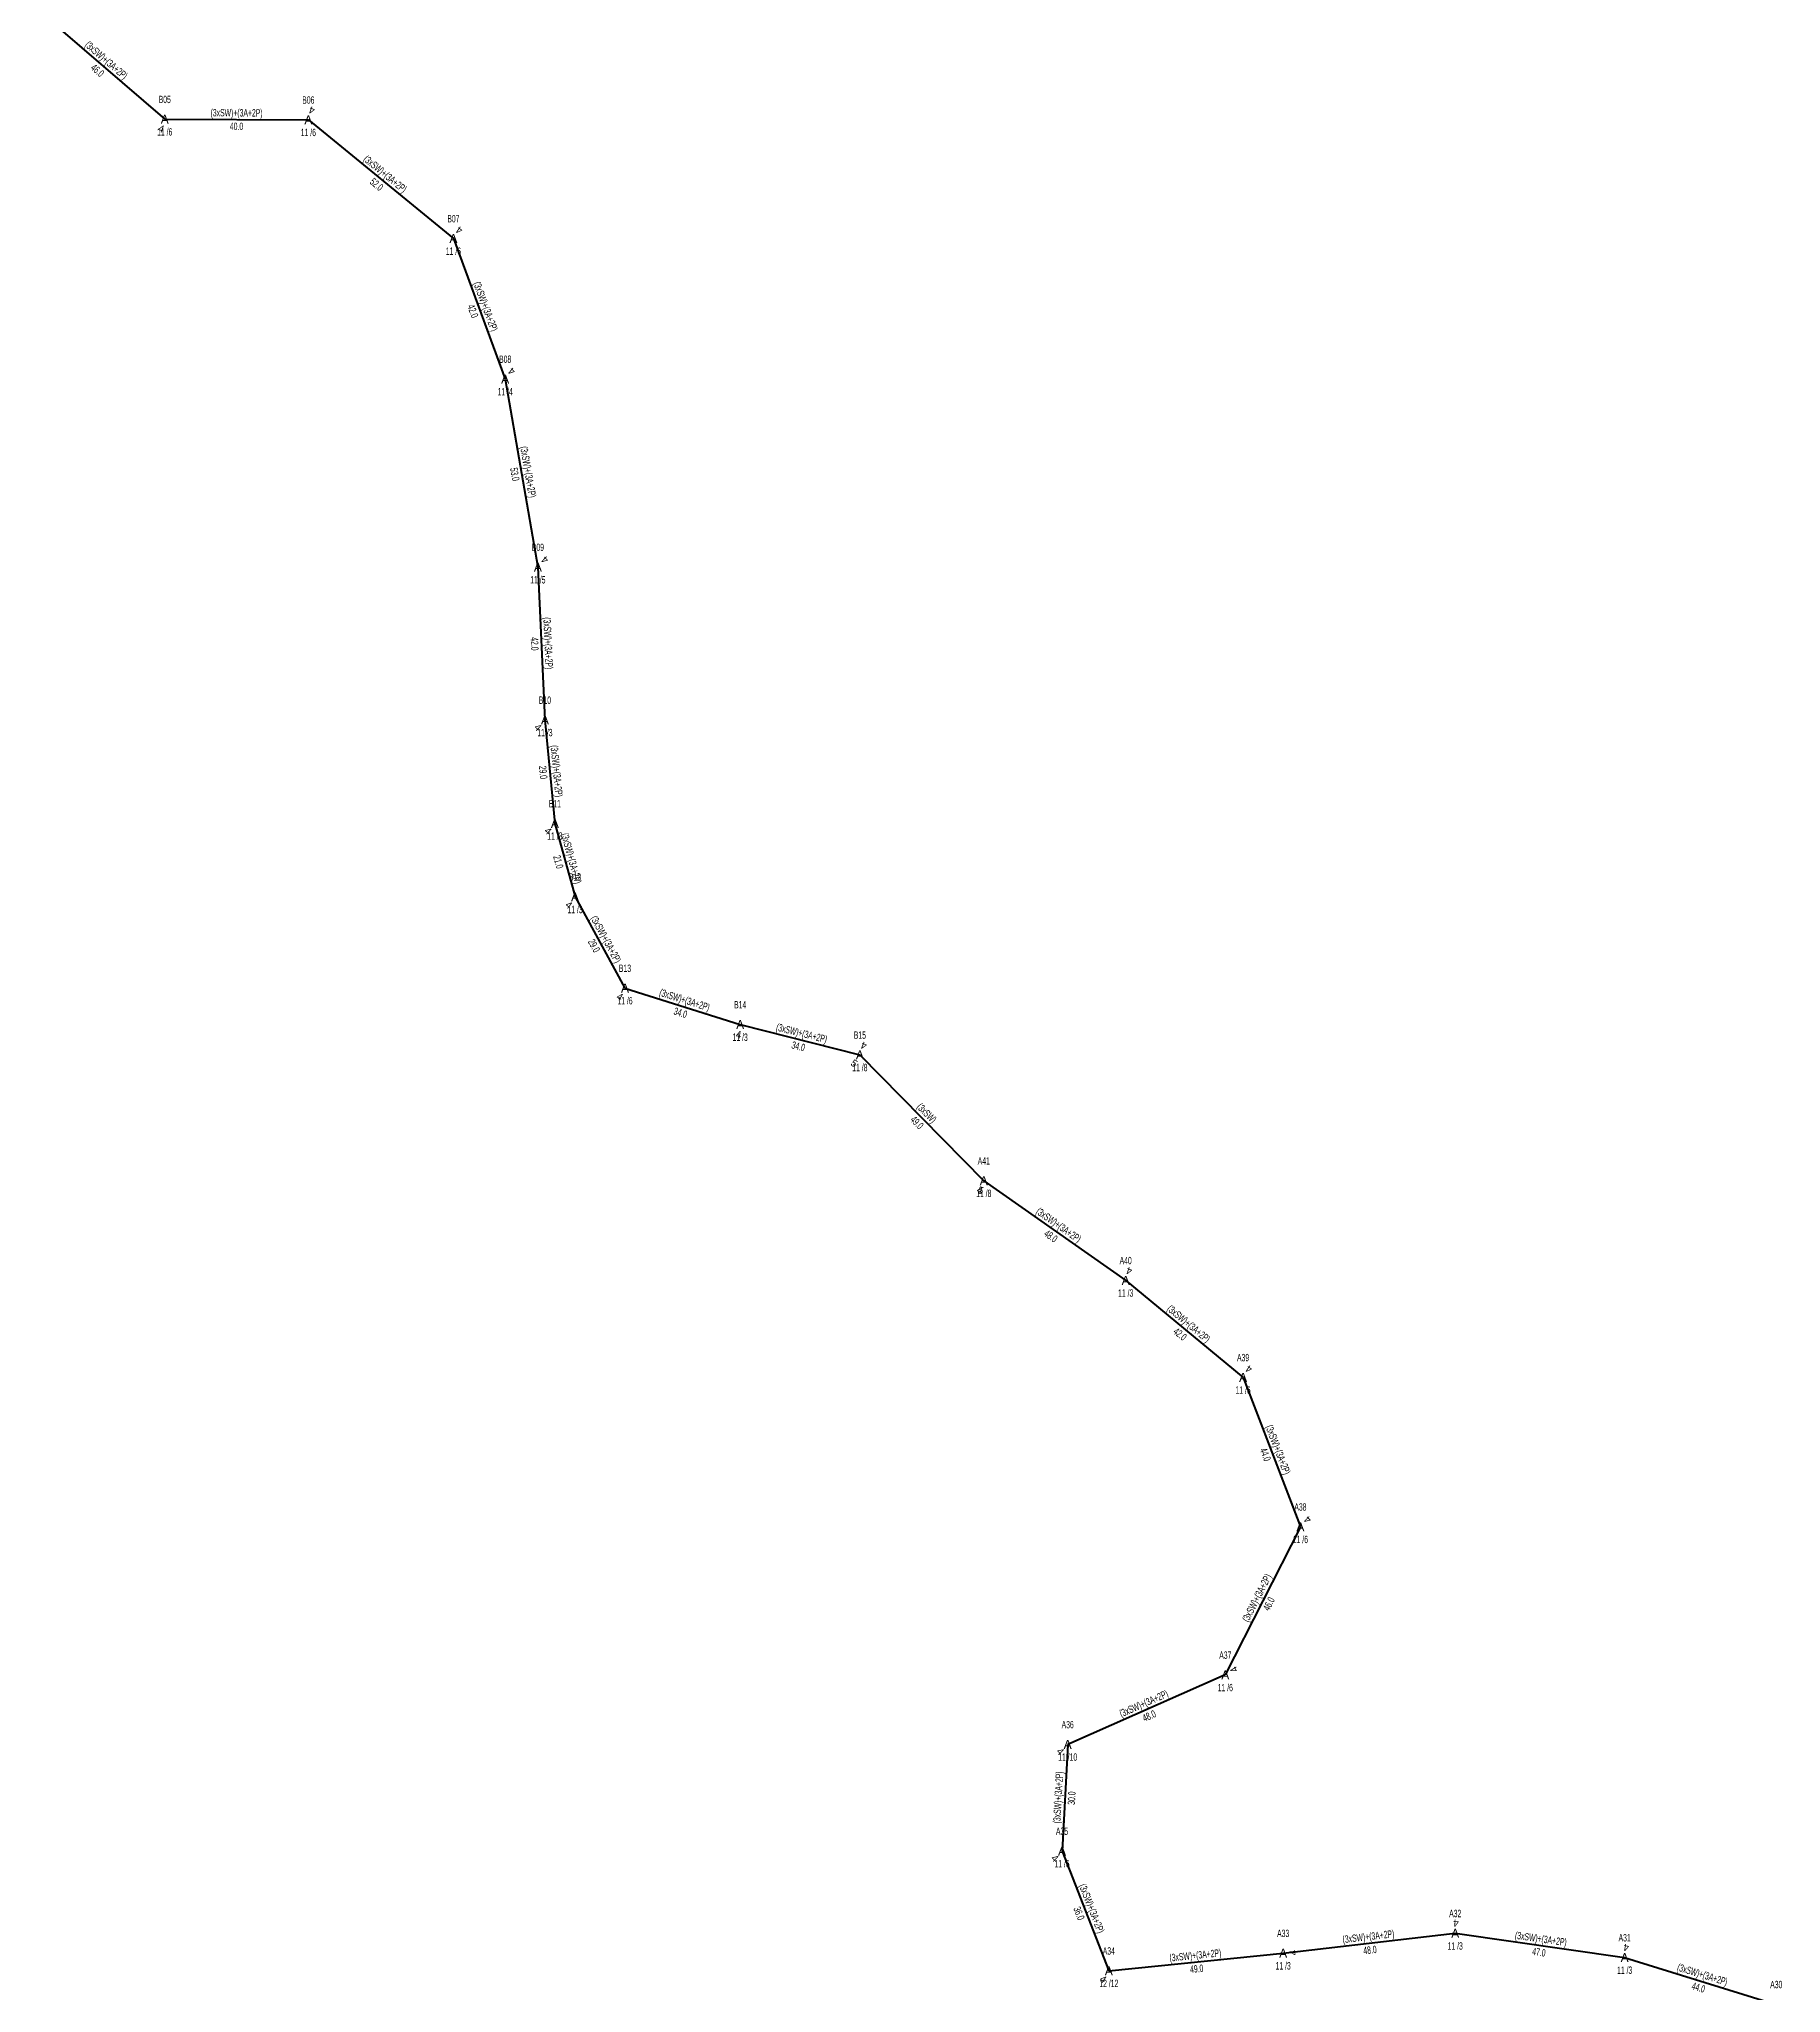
# Model space of a CAD drawing. Header units: millimetres. Extents: x 433713 to 438874, y 4028328 to 4034517.
# Drawn here: x 437090 to 437573, y 4029673 to 4030215 of the extents above; entities that cross this region are included whole.
import ezdxf
from ezdxf.enums import TextEntityAlignment as Align

# ---------------------------------------------------------------- set-up
doc = ezdxf.new("R2010")
doc.units = ezdxf.units.MM
doc.layers.add('DIREK_OG_MEVCUT', color=16, linetype='Continuous', lineweight=25)
doc.layers.add('HAT_OG_HAVAI_MEVCUT', color=48, linetype='Continuous', lineweight=70)
doc.styles.add('Direk', font='B_CAD')
doc.styles.get("Standard").update_dxf_attribs({"font": 'Arial'})

msp = doc.modelspace()

# ---------------------------------------------------------------- linework, layer by layer
at = {"layer": 'HAT_OG_HAVAI_MEVCUT'}
for p, q in [((437090.192452, 4030222.574913), (437125.035219, 4030192.644447)), ((437125.035219, 4030192.644447), (437164.857779, 4030192.480802)), ((437164.857779, 4030192.480802), (437205.07861, 4030159.561583)), ((437205.07861, 4030159.561583), (437219.42472, 4030120.596114)), ((437219.42472, 4030120.596114), (437228.50155, 4030068.431692)), ((437228.50155, 4030068.431692), (437230.462441, 4030026.050572)), ((437230.462441, 4030026.050572), (437233.209298, 4029997.357792)), ((437233.209298, 4029997.357792), (437238.800852, 4029976.99452)), ((437238.800852, 4029976.99452), (437252.653249, 4029951.700812)), ((437252.653249, 4029951.700812), (437284.590838, 4029941.579528)), ((437284.590838, 4029941.579528), (437317.78066, 4029933.169728)), ((437317.78066, 4029933.169728), (437352.139902, 4029898.281473)), ((437352.139902, 4029898.281473), (437391.485311, 4029870.634657)), ((437391.485311, 4029870.634657), (437424.039336, 4029843.724555)), ((437424.039336, 4029843.724555), (437439.930608, 4029802.304163)), ((437439.930608, 4029802.304163), (437419.108585, 4029761.221174)), ((437419.108585, 4029761.221174), (437375.404475, 4029741.941427)), ((437375.404475, 4029741.941427), (437373.831712, 4029712.376215)), ((437373.831712, 4029712.376215), (437386.813329, 4029679.174048)), ((437435.15363, 4029684.053016), (437482.860699, 4029689.566028)), ((437482.860699, 4029689.566028), (437529.838099, 4029682.839472)), ((437386.813329, 4029679.174048), (437435.15363, 4029684.053016)), ((437529.838099, 4029682.839472), (437571.877895, 4029669.86351))]:
    msp.add_line(p, q, dxfattribs=at)

# ---------------------------------------------------------------- texts
at = {"layer": 'DIREK_OG_MEVCUT', "width": 0.53}
for s, p in [('B05', (437125.035219, 4030198.144447)), ('B06', (437164.857779, 4030197.980802)), ('11 /6', (437125.035219, 4030189.144447)), ('11 /6', (437164.857779, 4030188.980802)), ('B07', (437205.07861, 4030165.061583)), ('11 /6', (437205.07861, 4030156.061583)), ('B08', (437219.42472, 4030126.096114)), ('11 /4', (437219.42472, 4030117.096114)), ('B09', (437228.50155, 4030073.931692)), ('11 /5', (437228.50155, 4030064.931692)), ('B10', (437230.462441, 4030031.550572)), ('11 /3', (437230.462441, 4030022.550572)), ('B11', (437233.209298, 4030002.857792)), ('11 /3', (437233.209298, 4029993.857792)), ('B12', (437238.800852, 4029982.49452)), ('11 /3', (437238.800852, 4029973.49452)), ('B13', (437252.653249, 4029957.200812)), ('11 /6', (437252.653249, 4029948.200812)), ('B14', (437284.590838, 4029947.079528)), ('11 /3', (437284.590838, 4029938.079528)), ('B15', (437317.78066, 4029938.669728)), ('11 /8', (437317.78066, 4029929.669728)), ('A41', (437352.139902, 4029903.781473)), ('11 /8', (437352.139902, 4029894.781473)), ('A40', (437391.485311, 4029876.134657)), ('11 /3', (437391.485311, 4029867.134657)), ('A39', (437424.039336, 4029849.224555)), ('11 /6', (437424.039336, 4029840.224555)), ('A38', (437439.930608, 4029807.804163)), ('11 /6', (437439.930608, 4029798.804163)), ('A37', (437419.108585, 4029766.721174)), ('11 /6', (437419.108585, 4029757.721174)), ('A36', (437375.404475, 4029747.441427)), ('11 /10', (437375.404475, 4029738.441427)), ('A35', (437373.831712, 4029717.876215)), ('11 /6', (437373.831712, 4029708.876215)), ('A32', (437482.860699, 4029695.066028)), ('A34', (437386.813329, 4029684.674048)), ('A33', (437435.15363, 4029689.553016)), ('11 /3', (437482.860699, 4029686.066028)), ('A31', (437529.838099, 4029688.339472)), ('11 /3', (437435.15363, 4029680.553016)), ('11 /3', (437529.838099, 4029679.339472)), ('12 /12', (437386.813329, 4029675.674048)), ('A30', (437571.877895, 4029675.36351))]:
    msp.add_text(s, height=2.05, dxfattribs=at).set_placement(p, align=Align.MIDDLE_CENTER)
at = {"layer": 'DIREK_OG_MEVCUT', "color": 32, "style": 'Direk'}
for s, rotation, p in [('4', 520.350492, (437165.799322, 4030195.11775)), ('4', 339.668461, (437124.062354, 4030190.018893)), ('4', 505.106223, (437206.680369, 4030161.858182)), ('4', 499.93544, (437221.226941, 4030122.739009)), ('4', 496.324539, (437230.435153, 4030070.456829)), ('4', 316.324539, (437228.528838, 4030024.025436)), ('4', 317.734228, (437231.326101, 4029995.2857)), ('4', 322.67721, (437237.103199, 4029974.76787)), ('4', 329.353919, (437251.225996, 4029949.291882)), ('4', 351.208083, (437284.162868, 4029938.812428)), ('4', 517.281152, (437318.862046, 4029935.752479)), ('5', 325.921727, (437316.21175, 4029930.850564)), ('4', 337.281152, (437351.058516, 4029895.698722)), ('5', 342.452731, (437351.295723, 4029895.611761)), ('4', 520.21094, (437392.433274, 4029873.269304)), ('4', 505.49486, (437425.625481, 4029846.031966)), ('4', 495.000001, (437441.910507, 4029804.284062)), ('4', 481.56141, (437421.494408, 4029762.686728)), ('4', 313.477472, (437373.372669, 4029740.014833)), ('4', 315.000001, (437371.851814, 4029710.396316)), ('4', 535.925688, (437483.05964, 4029692.358952)), ('4', 531.423345, (437530.25567, 4029685.60816)), ('4', 453.295922, (437437.948999, 4029684.213997)), ('4', 325.677428, (437385.234545, 4029676.861595))]:
    msp.add_text(s, height=2, rotation=rotation, dxfattribs=at).set_placement(p, align=Align.MIDDLE_CENTER)
at = {"layer": 'DIREK_OG_MEVCUT', "style": 'Direk'}
for p in [(437125.035219, 4030192.644447), (437164.857779, 4030192.480802), (437205.07861, 4030159.561583), (437219.42472, 4030120.596114), (437228.50155, 4030068.431692), (437230.462441, 4030026.050572), (437233.209298, 4029997.357792), (437238.800852, 4029976.99452), (437252.653249, 4029951.700812), (437284.590838, 4029941.579528), (437317.78066, 4029933.169728), (437352.139902, 4029898.281473), (437391.485311, 4029870.634657), (437424.039336, 4029843.724555), (437439.930608, 4029802.304163), (437419.108585, 4029761.221174), (437375.404475, 4029741.941427), (437373.831712, 4029712.376215), (437482.860699, 4029689.566028), (437386.813329, 4029679.174048), (437435.15363, 4029684.053016), (437529.838099, 4029682.839472)]:
    msp.add_text('A', height=2.5, dxfattribs=at).set_placement(p, align=Align.MIDDLE_CENTER)
at = {"layer": 'HAT_OG_HAVAI_MEVCUT', "lineweight": 30, "width": 0.53}
for s, rotation, p in [('(3xSW)+(3A+2P)', 319.33692, (437108.167704, 4030208.254451, 218562.51761)), ('(3xSW)+(3A+2P)', 359.764553, (437144.949992, 4030193.412617)), ('(3xSW)+(3A+2P)', 320.700981, (437185.506557, 4030176.678966)), ('(3xSW)+(3A+2P)', 290.212444, (437213.04932, 4030140.372525)), ('(3xSW)+(3A+2P)', 279.870877, (437224.800552, 4030094.659617)), ('(3xSW)+(3A+2P)', 272.649075, (437230.331087, 4030047.280418)), ('(3xSW)+(3A+2P)', 275.468453, (437232.682001, 4030011.785185)), ('(3xSW)+(3A+2P)', 285.354418, (437236.824736, 4029987.401227)), ('(3xSW)+(3A+2P)', 298.707836, (437246.472569, 4029964.755958)), ('(3xSW)+(3A+2P)', 342.416163, (437268.87883, 4029947.450455)), ('(3xSW)+(3A+2P)', 345.781369, (437301.394528, 4029938.198589)), ('(3xSW)', 314.562301, (437335.565896, 4029916.322032)), ('(3xSW)+(3A+2P)', 324.905459, (437372.301295, 4029885.153539)), ('(3xSW)+(3A+2P)', 320.421878, (437408.303884, 4029857.834749)), ('(3xSW)+(3A+2P)', 290.989718, (437432.77857, 4029823.318829)), ('(3xSW)+(3A+2P)', 63.122817, (437428.761415, 4029782.146936)), ('(3xSW)+(3A+2P)', 23.804321, (437396.913458, 4029752.358991)), ('(3xSW)+(3A+2P)', 86.954942, (437373.769294, 4029727.203974)), ('(3xSW)+(3A+2P)', 291.354854, (437381.114162, 4029696.084653)), ('(3xSW)+(3A+2P)', 366.591841, (437458.909588, 4029687.653903)), ('(3xSW)+(3A+2P)', 351.851373, (437506.469879, 4029687.044168)), ('(3xSW)+(3A+2P)', 365.763324, (437410.898123, 4029682.459236)), ('(3xSW)+(3A+2P)', 342.846687, (437551.108687, 4029677.163682))]:
    msp.add_text(s, height=2.05, rotation=rotation, dxfattribs=at).set_placement(p, align=Align.CENTER)
for s, rotation, p in [('46.0', 319.33692, (437107.059967, 4030206.964909, 218562.51761)), ('40.0', 359.764553, (437144.943006, 4030191.712631)), ('52.0', 320.700981, (437184.429832, 4030175.363419)), ('42.0', 290.212444, (437211.45401, 4030139.785172)), ('53.0', 279.870877, (437223.125718, 4030094.368189)), ('42.0', 272.649075, (437228.632904, 4030047.201846)), ('29.0', 275.468453, (437230.989738, 4030011.623179)), ('21.0', 285.354418, (437235.185415, 4029986.951086)), ('29.0', 298.707836, (437244.981532, 4029963.939375)), ('34.0', 342.416163, (437268.365258, 4029945.829886)), ('34.0', 345.781369, (437300.97697, 4029936.550667)), ('49.0', 314.562301, (437334.354666, 4029915.129169)), ('48.0', 324.905459, (437371.323918, 4029883.762591)), ('42.0', 320.421878, (437407.220763, 4029856.524463)), ('44.0', 290.989718, (437431.191374, 4029822.709889)), ('46.0', 63.122817, (437430.277777, 4029781.378401)), ('48.0', 23.804321, (437397.599602, 4029750.803611)), ('30.0', 86.954942, (437375.466894, 4029727.113668)), ('36.0', 291.354854, (437379.530879, 4029695.46561)), ('48.0', 366.591841, (437459.104741, 4029685.965142)), ('47.0', 351.851373, (437506.228919, 4029685.361332)), ('49.0', 365.763324, (437411.068836, 4029680.767829)), ('44.0', 342.846687, (437550.607307, 4029675.5393))]:
    msp.add_text(s, height=2.05, rotation=rotation, dxfattribs=at).set_placement(p, align=Align.TOP_CENTER)

doc.saveas('drawing.dxf')
